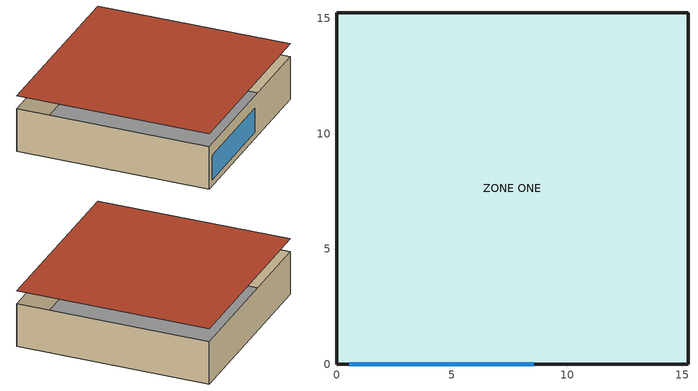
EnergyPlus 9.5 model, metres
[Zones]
ZONE ONE
 floor adiabatic (FLOOR): 15.24,0 0,0 0,15.24 15.24,15.24 z0
 wall outside (R13WALL): 0,0 15.24,0 15.24,15.24 0,15.24 0,0 z0:3.5
 window (DoubleClear): 0.55,0 8.55,0 z0.5:2.5
 roof outside (ROOF31): 0,15.24 0,0 15.24,0 15.24,15.24 z4.57
[Building]
Simple One Zone w Windows: North Axis {deg}=0; Terrain=Suburbs; Loads Convergence Tolerance Value {W}=0.04; Temperature Convergence Tolerance Value {deltaC}=0.004; Solar Distribution=MinimalShadowing; Maximum Number of Warmup Days=30; Minimum Number of Warmup Days=6
[Site:Location]
Denver Stapleton Intl Arpt CO USA WMO=724690: Latitude {deg}=39.77; Longitude {deg}=-104.87; Time Zone {hr}=-7; Elevation {m}=1611
[SizingPeriod:DesignDay] Day of Month=21; Humidity Condition Type=Wetbulb; Barometric Pressure {Pa}=83411; Rain Indicator=No; Snow Indicator=No; Daylight Saving Time Indicator=No; Solar Model Indicator=ASHRAEClearSky
Name | Month | Day Type | Maximum Dry-Bulb Temperature {C} | Daily Dry-Bulb Temperature Range {deltaC} | Wetbulb or DewPoint at Maximum Dry-Bulb {C} | Wind Speed {m/s} | Wind Direction {deg} | Sky Clearness
Denver Stapleton Intl Arpt Ann Htg 99% Condns DB | 12 | WinterDesignDay | -16 | 0 | -16 | 2.3 | 180 | 0
Denver Stapleton Intl Arpt Ann Clg 1% Condns DB=>MWB | 7 | SummerDesignDay | 32.6 | 15.2 | 15.6 | 4 | 120 | 1
[Site:GroundTemperature:BuildingSurface]
18.89, 18.92, 19.02, 19.12, 19.21, 19.23, 19.07, 19.32, 19.09, 19.21, 19.13, 18.96
[Material:NoMass] Roughness=Rough; Thermal Absorptance=0.9; Solar Absorptance=0.75; Visible Absorptance=0.75
Name | Thermal Resistance {m2-K/W}
R13LAYER | 5.290965
R31LAYER | 5.456
[Material]
C5 - 4 IN HW CONCRETE: Roughness=MediumRough; Thickness {m}=0.101498; Conductivity {W/m-K}=1.729577; Density {kg/m3}=2242.585; Specific Heat {J/kg-K}=836.8; Thermal Absorptance=0.9; Solar Absorptance=0.65; Visible Absorptance=0.65
[Construction]
R13WALL: R13LAYER
FLOOR: C5 - 4 IN HW CONCRETE
ROOF31: R31LAYER
DoubleClear: SimpleWindow:DOUBLE PANE WINDOW
[WindowMaterial:SimpleGlazingSystem]
SimpleWindow:DOUBLE PANE WINDOW: U-Factor=1.5; Solar Heat Gain Coefficient=0.763; Visible Transmittance=0.812
[Zone]
ZONE ONE: Type=1; Multiplier=1; Ceiling Height {m}=autocalculate; Volume {m3}=autocalculate
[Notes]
1ZoneUncontrolled_win_1.idf
Basic file description:  Basic test for EnergyPlus.  Resistive Walls.  Regular (no ground contact) floor.
Regular roof.  1 Window
Highlights:              Illustrates use of Window5DataFile.dat for Windows
Simulation Location/Run: Denver Stapleton Intl Arpt CO USA WMO=724690, 2 design days, 1 run period,
Run Control executes two design days (see RUN PERIOD object)
Location:                Denver, CO
Design Days:             Denver Stapleton Intl Arpt CO USA Annual Heating 99%, MaxDB=-16°C
Denver Stapleton Intl Arpt CO USA Annual Cooling (DB=>MWB) 1%, MaxDB=32.6°C MWB=15.6°C
Run Period (Weather File): Full Annual Simulation, DENVER_STAPLETON_CO_USA_WMO_724690
Run Control:             No zone or system sizing, design day run control (no weather file simulation)
Building: Fictional 1 zone building with resistive walls.
The building is oriented due north.
Floor Area:        232.25 m2
Number of Stories: 1
Zone Description Details:
Internal gains description:     NA
Interzone Surfaces:             None
Internal Mass:                  None
People:                         None
Lights:                         None
Equipment:                      None
Detached Shading:               None
Daylight:                       None
Natural Ventilation:            None
Compact Schedules:              NA (no schedules)
Solar Distribution:             MinimalShadowing
Zonal Equipment:                NA
Central Air Handling Equipment: No
System Equipment Autosize:      No
Purchased Cooling:              No
Purchased Heating:              No
Purchased Chilled Water:        No
Purchased Hot Water:            No
Coils:                          None
Pumps:                          None
Boilers:                        None
Chillers:                       None
Towers:                         None
Standard Reports:               Variable Dictionary, Surfaces (dxf), Meter File
Timestep or Hourly Variables:   Hourly and Daily
Time bins Report:               None
HTML Report:                    None
Environmental Emissions:        None
Utility Tariffs:                None
Denver Stapleton Intl Arpt CO USA Annual Heating Design Conditions Wind Speed=2.3m/s Wind Dir=180
Coldest Month=December
Denver Stapleton Intl Arpt CO USA Annual Heating 99%, MaxDB=-16°C
